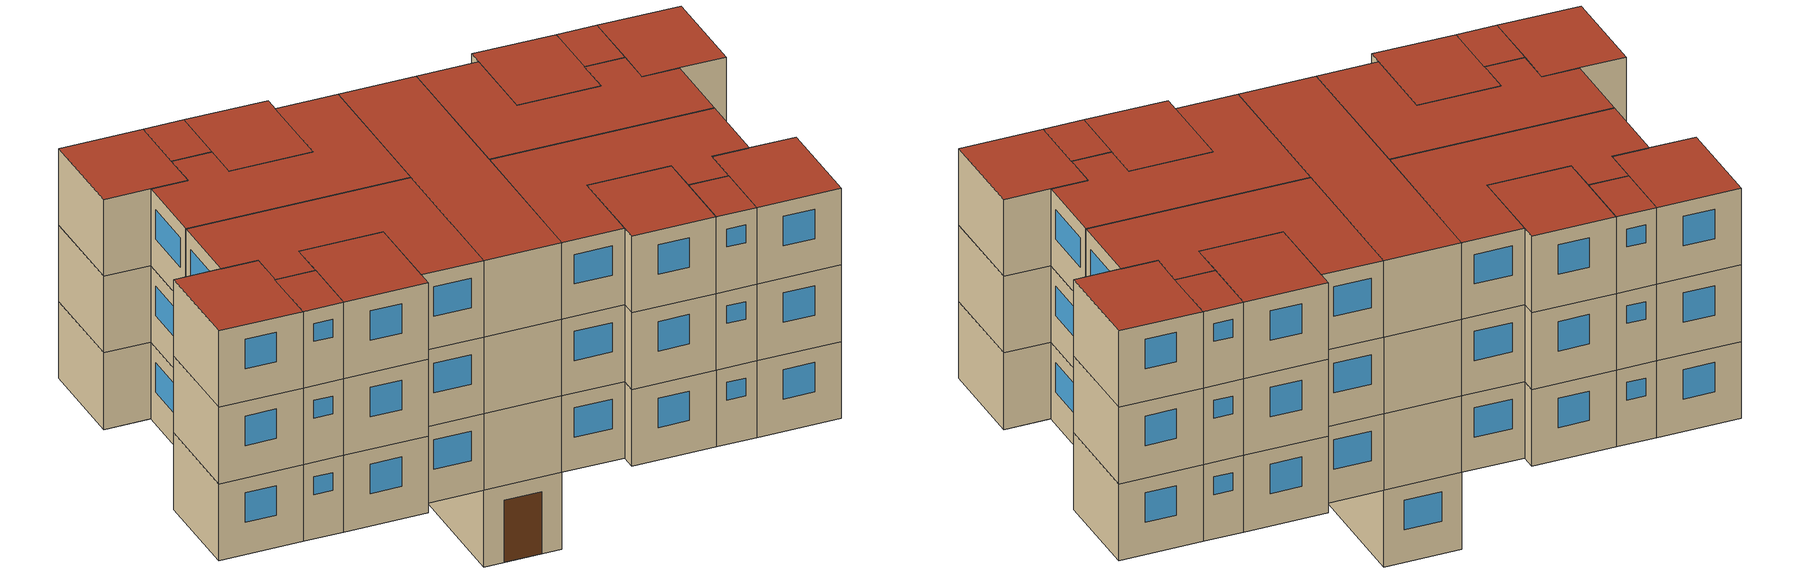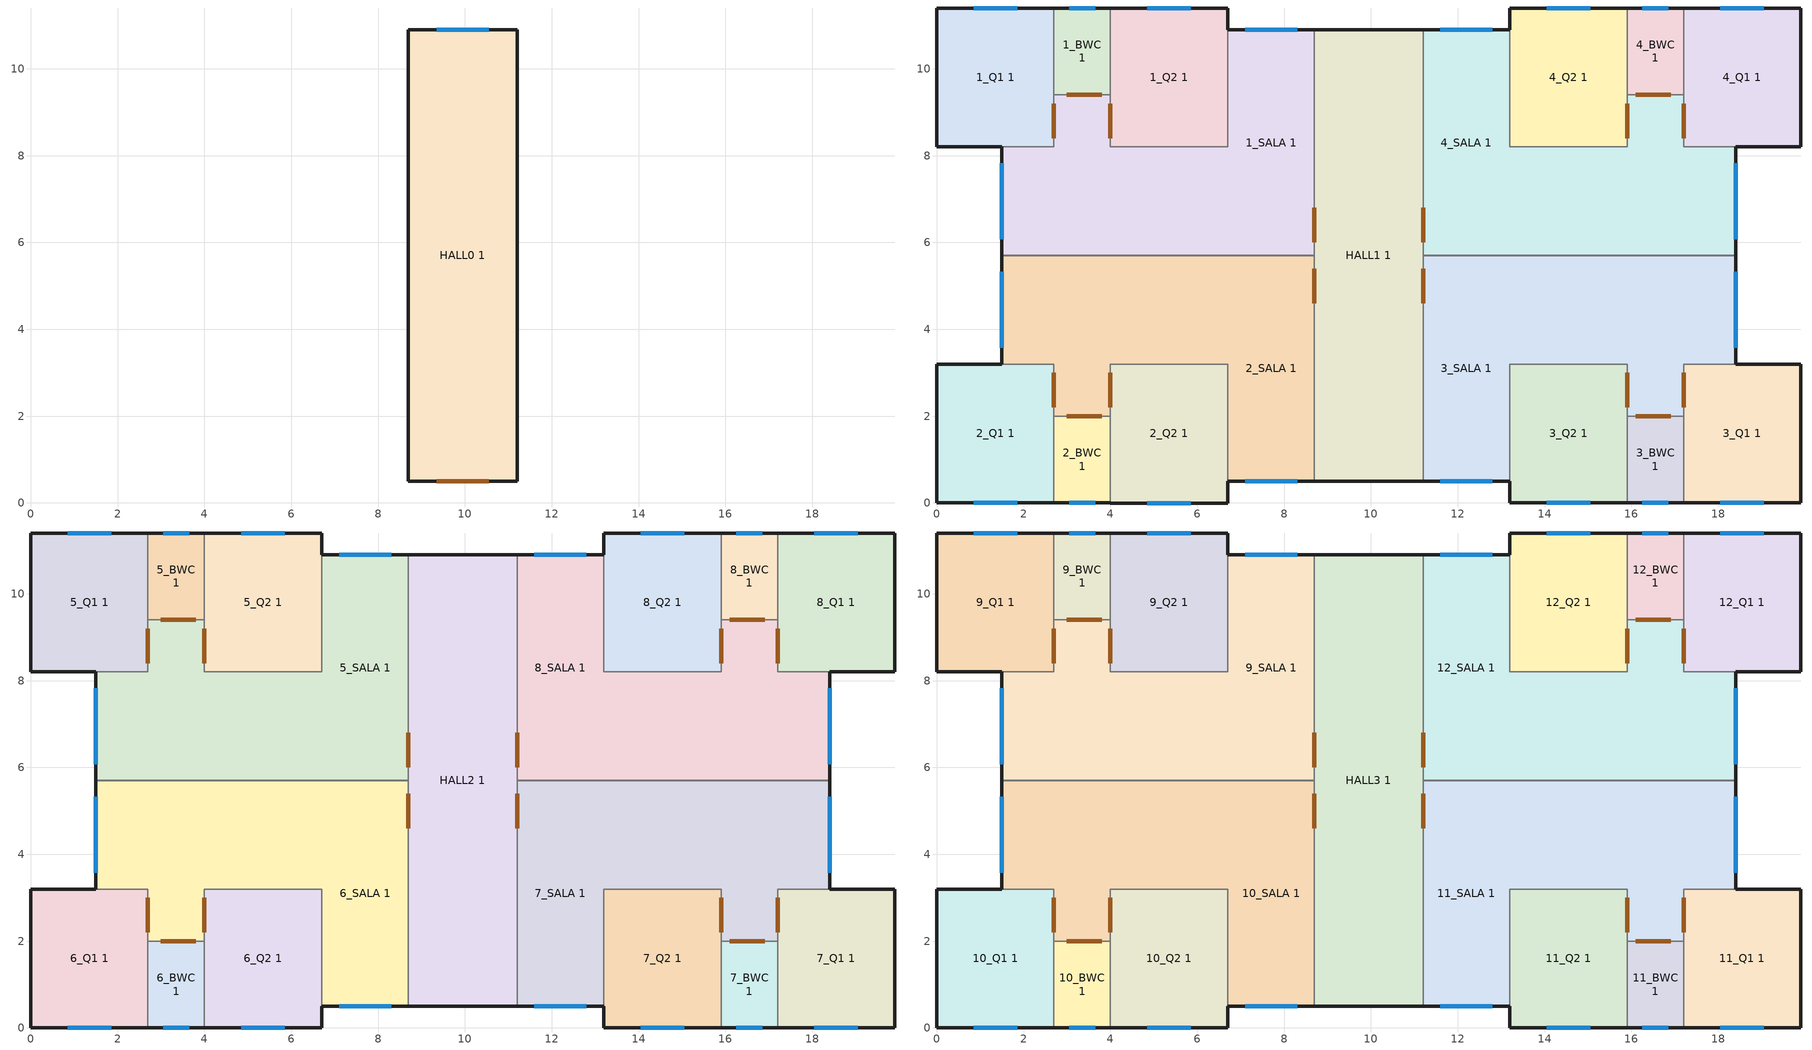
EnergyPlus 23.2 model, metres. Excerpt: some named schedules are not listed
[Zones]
HALL0 1
 floor othersideconditionsmodel (Exterior Floor): 11.2,10.9 11.2,0.5 8.7,0.5 8.7,10.9 z0
 wall outside (Exterior Wall F): 8.7,0.5 11.2,0.5 z0:2.6
 wall outside (Exterior Wall L): 11.2,0.5 11.2,10.9 / 8.7,10.9 8.7,0.5 z0:2.6
 wall outside (Exterior Wall P): 11.2,10.9 8.7,10.9 z0:2.6
 window (Exterior Window): 10.55,10.9 9.35,10.9 z1.1:2.1
 door (Exterior Door): 9.35,0.5 10.55,0.5 z0:2.1
 roof outside (Interior Ceiling): 11.2,0.5 11.2,10.9 8.7,10.9 8.7,0.5 z2.6
1_BWC 1
 floor outside (Exterior Floor): 4,11.4 4,9.4 2.7,9.4 2.7,11.4 z2.6
 wall outside (Exterior Wall P): 4,11.4 2.7,11.4 z2.6:5.2
 wall to 1_Q1 1 (Interior Wall): 2.7,11.4 2.7,9.4 z2.6:5.2
 wall to 1_SALA 1 (Interior Wall): 2.7,9.4 4,9.4 z2.6:5.2
 wall to 1_Q2 1 (Interior Wall): 4,9.4 4,11.4 z2.6:5.2
 window (Exterior Window): 3.65,11.4 3.05,11.4 z4.1:4.7
 door inside (Interior Door): 3,9.4 3.8,9.4 z2.6:4.7
1_Q1 1
 floor outside (Exterior Floor): 2.7,11.4 2.7,8.2 0,8.2 0,11.4 z2.6
 wall outside (Exterior Wall L): 0,11.4 0,8.2 1.5,8.2 z2.6:5.2
 wall outside (Exterior Wall P): 2.7,11.4 0,11.4 z2.6:5.2
 wall to 1_SALA 1 (Interior Wall): 1.5,8.2 2.7,8.2 2.7,9.4 z2.6:5.2
 window (Exterior Window): 1.85,11.4 0.85,11.4 z3.7:4.7
 door inside (Interior Door): 2.7,8.4 2.7,9.2 z2.6:4.7
1_Q2 1
 floor outside (Exterior Floor): 6.7,11.4 6.7,8.2 4,8.2 4,11.4 z2.6
 wall outside (Exterior Wall P): 6.7,11.4 4,11.4 z2.6:5.2
 wall outside (Exterior Wall L): 6.7,10.9 6.7,11.4 z2.6:5.2
 wall to 1_SALA 1 (Interior Wall): 4,9.4 4,8.2 6.7,8.2 6.7,10.9 z2.6:5.2
 window (Exterior Window): 5.85,11.4 4.85,11.4 z3.7:4.7
 door inside (Interior Door): 4,9.2 4,8.4 z2.6:4.7
1_SALA 1
 floor outside (Exterior Floor): 8.7,10.9 8.7,5.7 1.5,5.7 1.5,8.2 2.7,8.2 2.7,9.4 4,9.4 4,8.2 6.7,8.2 6.7,10.9 z2.6
 wall outside (Exterior Wall L): 1.5,8.2 1.5,5.7 z2.6:5.2
 wall outside (Exterior Wall P): 8.7,10.9 6.7,10.9 z2.6:5.2
 wall to 2_SALA 1 (Interior Wall): 1.5,5.7 8.7,5.7 z2.6:5.2
 wall to HALL1 1 (Interior Wall): 8.7,5.7 8.7,10.9 z2.6:5.2
 window (Exterior Window): 1.5,7.83 1.5,6.08 / 8.3,10.9 7.1,10.9 z3.7:4.7
 door inside (Interior Door): 8.7,6 8.7,6.8 z2.6:4.7
2_BWC 1
 floor outside (Exterior Floor): 4,2 4,0 2.7,0 2.7,2 z2.6
 wall outside (Exterior Wall F): 2.7,0 4,0 z2.6:5.2
 wall to 2_Q1 1 (Interior Wall): 2.7,2 2.7,0 z2.6:5.2
 wall to 2_Q2 1 (Interior Wall): 4,0 4,2 z2.6:5.2
 wall to 2_SALA 1 (Interior Wall): 4,2 2.7,2 z2.6:5.2
 window (Exterior Window): 3.05,0 3.65,0 z4.1:4.7
 door inside (Interior Door): 3.8,2 3,2 z2.6:4.7
2_Q1 1
 floor outside (Exterior Floor): 2.7,3.2 2.7,0 0,0 0,3.2 z2.6
 wall outside (Exterior Wall F): 0,0 2.7,0 z2.6:5.2
 wall outside (Exterior Wall L): 1.5,3.2 0,3.2 0,0 z2.6:5.2
 wall to 2_SALA 1 (Interior Wall): 2.7,2 2.7,3.2 1.5,3.2 z2.6:5.2
 window (Exterior Window): 0.85,0 1.85,0 z3.7:4.7
 door inside (Interior Door): 2.7,2.2 2.7,3 z2.6:4.7
2_Q2 1
 floor outside (Exterior Floor): 6.7,3.2 6.7,0 4,0 4,3.2 z2.6
 wall outside (Exterior Wall F): 4,0 6.7,0 z2.6:5.2
 wall outside (Exterior Wall L): 6.7,0 6.7,0.5 z2.6:5.2
 wall to 2_SALA 1 (Interior Wall): 6.7,0.5 6.7,3.2 4,3.2 4,2 z2.6:5.2
 window (Exterior Window): 4.85,0 5.85,0 z3.7:4.7
 door inside (Interior Door): 4,3 4,2.2 z2.6:4.7
2_SALA 1
 floor outside (Exterior Floor): 8.7,5.7 8.7,0.5 6.7,0.5 6.7,3.2 4,3.2 4,2 2.7,2 2.7,3.2 1.5,3.2 1.5,5.7 z2.6
 wall outside (Exterior Wall F): 6.7,0.5 8.7,0.5 z2.6:5.2
 wall outside (Exterior Wall L): 1.5,5.7 1.5,3.2 z2.6:5.2
 wall to HALL1 1 (Interior Wall): 8.7,0.5 8.7,5.7 z2.6:5.2
 window (Exterior Window): 7.1,0.5 8.3,0.5 / 1.5,5.32 1.5,3.57 z3.7:4.7
 door inside (Interior Door): 8.7,4.6 8.7,5.4 z2.6:4.7
3_BWC 1
 floor outside (Exterior Floor): 15.9,0 15.9,2 17.2,2 17.2,0 z2.6
 wall outside (Exterior Wall F): 15.9,0 17.2,0 z2.6:5.2
 wall to 3_Q2 1 (Interior Wall): 15.9,2 15.9,0 z2.6:5.2
 wall to 3_Q1 1 (Interior Wall): 17.2,0 17.2,2 z2.6:5.2
 wall to 3_SALA 1 (Interior Wall): 17.2,2 15.9,2 z2.6:5.2
 window (Exterior Window): 16.25,0 16.85,0 z4.1:4.7
 door inside (Interior Door): 16.9,2 16.1,2 z2.6:4.7
3_Q1 1
 floor outside (Exterior Floor): 17.2,0 17.2,3.2 19.9,3.2 19.9,0 z2.6
 wall outside (Exterior Wall F): 17.2,0 19.9,0 z2.6:5.2
 wall outside (Exterior Wall L): 19.9,0 19.9,3.2 18.4,3.2 z2.6:5.2
 wall to 3_SALA 1 (Interior Wall): 18.4,3.2 17.2,3.2 17.2,2 z2.6:5.2
 window (Exterior Window): 18.05,0 19.05,0 z3.7:4.7
 door inside (Interior Door): 17.2,3 17.2,2.2 z2.6:4.7
3_Q2 1
 floor outside (Exterior Floor): 13.2,0 13.2,3.2 15.9,3.2 15.9,0 z2.6
 wall outside (Exterior Wall F): 13.2,0 15.9,0 z2.6:5.2
 wall outside (Exterior Wall L): 13.2,0.5 13.2,0 z2.6:5.2
 wall to 3_SALA 1 (Interior Wall): 15.9,2 15.9,3.2 13.2,3.2 13.2,0.5 z2.6:5.2
 window (Exterior Window): 14.05,0 15.05,0 z3.7:4.7
 door inside (Interior Door): 15.9,2.2 15.9,3 z2.6:4.7
3_SALA 1
 floor outside (Exterior Floor): 11.2,0.5 11.2,5.7 18.4,5.7 18.4,3.2 17.2,3.2 17.2,2 15.9,2 15.9,3.2 13.2,3.2 13.2,0.5 z2.6
 wall outside (Exterior Wall F): 11.2,0.5 13.2,0.5 z2.6:5.2
 wall outside (Exterior Wall L): 18.4,3.2 18.4,5.7 z2.6:5.2
 wall to 4_SALA 1 (Interior Wall): 18.4,5.7 11.2,5.7 z2.6:5.2
 wall to HALL1 1 (Interior Wall): 11.2,5.7 11.2,0.5 z2.6:5.2
 window (Exterior Window): 11.6,0.5 12.8,0.5 / 18.4,3.58 18.4,5.33 z3.7:4.7
 door inside (Interior Door): 11.2,5.4 11.2,4.6 z2.6:4.7
4_BWC 1
 floor outside (Exterior Floor): 15.9,9.4 15.9,11.4 17.2,11.4 17.2,9.4 z2.6
 wall outside (Exterior Wall P): 17.2,11.4 15.9,11.4 z2.6:5.2
 wall to 4_Q1 1 (Interior Wall): 17.2,9.4 17.2,11.4 z2.6:5.2
 wall to 4_Q2 1 (Interior Wall): 15.9,11.4 15.9,9.4 z2.6:5.2
 wall to 4_SALA 1 (Interior Wall): 15.9,9.4 17.2,9.4 z2.6:5.2
 window (Exterior Window): 16.85,11.4 16.25,11.4 z4.1:4.7
 door inside (Interior Door): 16.1,9.4 16.9,9.4 z2.6:4.7
4_Q1 1
 floor outside (Exterior Floor): 17.2,8.2 17.2,11.4 19.9,11.4 19.9,8.2 z2.6
 wall outside (Exterior Wall L): 18.4,8.2 19.9,8.2 19.9,11.4 z2.6:5.2
 wall outside (Exterior Wall P): 19.9,11.4 17.2,11.4 z2.6:5.2
 wall to 4_SALA 1 (Interior Wall): 17.2,9.4 17.2,8.2 18.4,8.2 z2.6:5.2
 window (Exterior Window): 19.05,11.4 18.05,11.4 z3.7:4.7
 door inside (Interior Door): 17.2,9.2 17.2,8.4 z2.6:4.7
4_Q2 1
 floor outside (Exterior Floor): 13.2,8.2 13.2,11.4 15.9,11.4 15.9,8.2 z2.6
 wall outside (Exterior Wall P): 15.9,11.4 13.2,11.4 z2.6:5.2
 wall outside (Exterior Wall L): 13.2,11.4 13.2,10.9 z2.6:5.2
 wall to 4_SALA 1 (Interior Wall): 13.2,10.9 13.2,8.2 15.9,8.2 15.9,9.4 z2.6:5.2
 window (Exterior Window): 15.05,11.4 14.05,11.4 z3.7:4.7
 door inside (Interior Door): 15.9,8.4 15.9,9.2 z2.6:4.7
4_SALA 1
 floor outside (Exterior Floor): 11.2,5.7 11.2,10.9 13.2,10.9 13.2,8.2 15.9,8.2 15.9,9.4 17.2,9.4 17.2,8.2 18.4,8.2 18.4,5.7 z2.6
 wall outside (Exterior Wall L): 18.4,5.7 18.4,8.2 z2.6:5.2
 wall outside (Exterior Wall P): 13.2,10.9 11.2,10.9 z2.6:5.2
 wall to HALL1 1 (Interior Wall): 11.2,10.9 11.2,5.7 z2.6:5.2
 window (Exterior Window): 18.4,6.08 18.4,7.83 / 12.8,10.9 11.6,10.9 z3.7:4.7
 door inside (Interior Door): 11.2,6.8 11.2,6 z2.6:4.7
HALL1 1
 floor ground (Interior Floor): 11.2,10.9 11.2,0.5 8.7,0.5 8.7,10.9 z2.6
 wall outside (Exterior Wall F): 8.7,0.5 11.2,0.5 z2.6:5.2
 wall outside (Exterior Wall P): 11.2,10.9 8.7,10.9 z2.6:5.2
5_BWC 1
 floor to 1_BWC 1 (Interior Floor): 4,11.4 4,9.4 2.7,9.4 2.7,11.4 z5.2
 wall outside (Exterior Wall P): 4,11.4 2.7,11.4 z5.2:7.8
 wall to 5_Q1 1 (Interior Wall): 2.7,11.4 2.7,9.4 z5.2:7.8
 wall to 5_SALA 1 (Interior Wall): 2.7,9.4 4,9.4 z5.2:7.8
 wall to 5_Q2 1 (Interior Wall): 4,9.4 4,11.4 z5.2:7.8
 window (Exterior Window): 3.65,11.4 3.05,11.4 z6.7:7.3
 door inside (Interior Door): 3,9.4 3.8,9.4 z5.2:7.3
5_Q1 1
 floor to 1_Q1 1 (Interior Floor): 2.7,11.4 2.7,8.2 0,8.2 0,11.4 z5.2
 wall outside (Exterior Wall L): 0,11.4 0,8.2 1.5,8.2 z5.2:7.8
 wall outside (Exterior Wall P): 2.7,11.4 0,11.4 z5.2:7.8
 wall to 5_SALA 1 (Interior Wall): 1.5,8.2 2.7,8.2 2.7,9.4 z5.2:7.8
 window (Exterior Window): 1.85,11.4 0.85,11.4 z6.3:7.3
 door inside (Interior Door): 2.7,8.4 2.7,9.2 z5.2:7.3
5_Q2 1
 floor to 1_Q2 1 (Interior Floor): 6.7,11.4 6.7,8.2 4,8.2 4,11.4 z5.2
 wall outside (Exterior Wall P): 6.7,11.4 4,11.4 z5.2:7.8
 wall outside (Exterior Wall L): 6.7,10.9 6.7,11.4 z5.2:7.8
 wall to 5_SALA 1 (Interior Wall): 4,9.4 4,8.2 6.7,8.2 6.7,10.9 z5.2:7.8
 window (Exterior Window): 5.85,11.4 4.85,11.4 z6.3:7.3
 door inside (Interior Door): 4,9.2 4,8.4 z5.2:7.3
5_SALA 1
 floor to 1_SALA 1 (Interior Floor): 8.7,10.9 8.7,5.7 1.5,5.7 1.5,8.2 2.7,8.2 2.7,9.4 4,9.4 4,8.2 6.7,8.2 6.7,10.9 z5.2
 wall outside (Exterior Wall L): 1.5,8.2 1.5,5.7 z5.2:7.8
 wall outside (Exterior Wall P): 8.7,10.9 6.7,10.9 z5.2:7.8
 wall to 6_SALA 1 (Interior Wall): 1.5,5.7 8.7,5.7 z5.2:7.8
 wall to HALL2 1 (Interior Wall): 8.7,5.7 8.7,10.9 z5.2:7.8
 window (Exterior Window): 1.5,7.83 1.5,6.08 / 8.3,10.9 7.1,10.9 z6.3:7.3
 door inside (Interior Door): 8.7,6 8.7,6.8 z5.2:7.3
6_BWC 1
 floor to 2_BWC 1 (Interior Floor): 4,2 4,0 2.7,0 2.7,2 z5.2
 wall outside (Exterior Wall F): 2.7,0 4,0 z5.2:7.8
 wall to 6_Q1 1 (Interior Wall): 2.7,2 2.7,0 z5.2:7.8
 wall to 6_Q2 1 (Interior Wall): 4,0 4,2 z5.2:7.8
 wall to 6_SALA 1 (Interior Wall): 4,2 2.7,2 z5.2:7.8
 window (Exterior Window): 3.05,0 3.65,0 z6.7:7.3
 door inside (Interior Door): 3.8,2 3,2 z5.2:7.3
6_Q1 1
 floor to 2_Q1 1 (Interior Floor): 2.7,3.2 2.7,0 0,0 0,3.2 z5.2
 wall outside (Exterior Wall F): 0,0 2.7,0 z5.2:7.8
 wall outside (Exterior Wall L): 1.5,3.2 0,3.2 0,0 z5.2:7.8
 wall to 6_SALA 1 (Interior Wall): 2.7,2 2.7,3.2 1.5,3.2 z5.2:7.8
 window (Exterior Window): 0.85,0 1.85,0 z6.3:7.3
 door inside (Interior Door): 2.7,2.2 2.7,3 z5.2:7.3
6_Q2 1
 floor to 2_Q2 1 (Interior Floor): 6.7,3.2 6.7,0 4,0 4,3.2 z5.2
 wall outside (Exterior Wall F): 4,0 6.7,0 z5.2:7.8
 wall outside (Exterior Wall L): 6.7,0 6.7,0.5 z5.2:7.8
 wall to 6_SALA 1 (Interior Wall): 6.7,0.5 6.7,3.2 4,3.2 4,2 z5.2:7.8
 window (Exterior Window): 4.85,0 5.85,0 z6.3:7.3
 door inside (Interior Door): 4,3 4,2.2 z5.2:7.3
6_SALA 1
 floor to 2_SALA 1 (Interior Floor): 8.7,5.7 8.7,0.5 6.7,0.5 6.7,3.2 4,3.2 4,2 2.7,2 2.7,3.2 1.5,3.2 1.5,5.7 z5.2
 wall outside (Exterior Wall F): 6.7,0.5 8.7,0.5 z5.2:7.8
 wall outside (Exterior Wall L): 1.5,5.7 1.5,3.2 z5.2:7.8
 wall to HALL2 1 (Interior Wall): 8.7,0.5 8.7,5.7 z5.2:7.8
 window (Exterior Window): 7.1,0.5 8.3,0.5 / 1.5,5.32 1.5,3.57 z6.3:7.3
 door inside (Interior Door): 8.7,4.6 8.7,5.4 z5.2:7.3
7_BWC 1
 floor to 3_BWC 1 (Interior Floor): 15.9,0 15.9,2 17.2,2 17.2,0 z5.2
 wall outside (Exterior Wall F): 15.9,0 17.2,0 z5.2:7.8
 wall to 7_Q2 1 (Interior Wall): 15.9,2 15.9,0 z5.2:7.8
 wall to 7_Q1 1 (Interior Wall): 17.2,0 17.2,2 z5.2:7.8
 wall to 7_SALA 1 (Interior Wall): 17.2,2 15.9,2 z5.2:7.8
 window (Exterior Window): 16.25,0 16.85,0 z6.7:7.3
 door inside (Interior Door): 16.9,2 16.1,2 z5.2:7.3
7_Q1 1
 floor to 3_Q1 1 (Interior Floor): 17.2,0 17.2,3.2 19.9,3.2 19.9,0 z5.2
 wall outside (Exterior Wall F): 17.2,0 19.9,0 z5.2:7.8
 wall outside (Exterior Wall L): 19.9,0 19.9,3.2 18.4,3.2 z5.2:7.8
 wall to 7_SALA 1 (Interior Wall): 18.4,3.2 17.2,3.2 17.2,2 z5.2:7.8
 window (Exterior Window): 18.05,0 19.05,0 z6.3:7.3
 door inside (Interior Door): 17.2,3 17.2,2.2 z5.2:7.3
7_Q2 1
 floor to 3_Q2 1 (Interior Floor): 13.2,0 13.2,3.2 15.9,3.2 15.9,0 z5.2
 wall outside (Exterior Wall F): 13.2,0 15.9,0 z5.2:7.8
 wall outside (Exterior Wall L): 13.2,0.5 13.2,0 z5.2:7.8
 wall to 7_SALA 1 (Interior Wall): 15.9,2 15.9,3.2 13.2,3.2 13.2,0.5 z5.2:7.8
 window (Exterior Window): 14.05,0 15.05,0 z6.3:7.3
 door inside (Interior Door): 15.9,2.2 15.9,3 z5.2:7.3
7_SALA 1
 floor to 3_SALA 1 (Interior Floor): 11.2,0.5 11.2,5.7 18.4,5.7 18.4,3.2 17.2,3.2 17.2,2 15.9,2 15.9,3.2 13.2,3.2 13.2,0.5 z5.2
 wall outside (Exterior Wall F): 11.2,0.5 13.2,0.5 z5.2:7.8
 wall outside (Exterior Wall L): 18.4,3.2 18.4,5.7 z5.2:7.8
 wall to 8_SALA 1 (Interior Wall): 18.4,5.7 11.2,5.7 z5.2:7.8
 wall to HALL2 1 (Interior Wall): 11.2,5.7 11.2,0.5 z5.2:7.8
 window (Exterior Window): 11.6,0.5 12.8,0.5 / 18.4,3.58 18.4,5.33 z6.3:7.3
 door inside (Interior Door): 11.2,5.4 11.2,4.6 z5.2:7.3
8_BWC 1
 floor to 4_BWC 1 (Interior Floor): 15.9,9.4 15.9,11.4 17.2,11.4 17.2,9.4 z5.2
 wall outside (Exterior Wall P): 17.2,11.4 15.9,11.4 z5.2:7.8
 wall to 8_Q1 1 (Interior Wall): 17.2,9.4 17.2,11.4 z5.2:7.8
 wall to 8_Q2 1 (Interior Wall): 15.9,11.4 15.9,9.4 z5.2:7.8
 wall to 8_SALA 1 (Interior Wall): 15.9,9.4 17.2,9.4 z5.2:7.8
 window (Exterior Window): 16.85,11.4 16.25,11.4 z6.7:7.3
 door inside (Interior Door): 16.1,9.4 16.9,9.4 z5.2:7.3
8_Q1 1
 floor to 4_Q1 1 (Interior Floor): 17.2,8.2 17.2,11.4 19.9,11.4 19.9,8.2 z5.2
 wall outside (Exterior Wall L): 18.4,8.2 19.9,8.2 19.9,11.4 z5.2:7.8
 wall outside (Exterior Wall P): 19.9,11.4 17.2,11.4 z5.2:7.8
 wall to 8_SALA 1 (Interior Wall): 17.2,9.4 17.2,8.2 18.4,8.2 z5.2:7.8
 window (Exterior Window): 19.05,11.4 18.05,11.4 z6.3:7.3
 door inside (Interior Door): 17.2,9.2 17.2,8.4 z5.2:7.3
8_Q2 1
 floor to 4_Q2 1 (Interior Floor): 13.2,8.2 13.2,11.4 15.9,11.4 15.9,8.2 z5.2
 wall outside (Exterior Wall P): 15.9,11.4 13.2,11.4 z5.2:7.8
 wall outside (Exterior Wall L): 13.2,11.4 13.2,10.9 z5.2:7.8
 wall to 8_SALA 1 (Interior Wall): 13.2,10.9 13.2,8.2 15.9,8.2 15.9,9.4 z5.2:7.8
 window (Exterior Window): 15.05,11.4 14.05,11.4 z6.3:7.3
 door inside (Interior Door): 15.9,8.4 15.9,9.2 z5.2:7.3
8_SALA 1
 floor to 4_SALA 1 (Interior Floor): 11.2,5.7 11.2,10.9 13.2,10.9 13.2,8.2 15.9,8.2 15.9,9.4 17.2,9.4 17.2,8.2 18.4,8.2 18.4,5.7 z5.2
 wall outside (Exterior Wall L): 18.4,5.7 18.4,8.2 z5.2:7.8
 wall outside (Exterior Wall P): 13.2,10.9 11.2,10.9 z5.2:7.8
 wall to HALL2 1 (Interior Wall): 11.2,10.9 11.2,5.7 z5.2:7.8
 window (Exterior Window): 18.4,6.08 18.4,7.83 / 12.8,10.9 11.6,10.9 z6.3:7.3
 door inside (Interior Door): 11.2,6.8 11.2,6 z5.2:7.3
HALL2 1
 floor to HALL1 1 (Interior Floor): 11.2,10.9 11.2,0.5 8.7,0.5 8.7,10.9 z5.2
 wall outside (Exterior Wall F): 8.7,0.5 11.2,0.5 z5.2:7.8
 wall outside (Exterior Wall P): 11.2,10.9 8.7,10.9 z5.2:7.8
10_BWC 1
 floor to 6_BWC 1 (Interior Floor): 4,2 4,0 2.7,0 2.7,2 z7.8
 wall outside (Exterior Wall F): 2.7,0 4,0 z7.8:10.4
 wall to 10_Q1 1 (Interior Wall): 2.7,2 2.7,0 z7.8:10.4
 wall to 10_Q2 1 (Interior Wall): 4,0 4,2 z7.8:10.4
 wall to 10_SALA 1 (Interior Wall): 4,2 2.7,2 z7.8:10.4
 window (Exterior Window): 3.05,0 3.65,0 z9.3:9.9
 door inside (Interior Door): 3.8,2 3,2 z7.8:9.9
 roof outside (Exterior Roof): 4,0 4,2 2.7,2 2.7,0 z10.4
10_Q1 1
 floor to 6_Q1 1 (Interior Floor): 2.7,3.2 2.7,0 0,0 0,3.2 z7.8
 wall outside (Exterior Wall F): 0,0 2.7,0 z7.8:10.4
 wall outside (Exterior Wall L): 1.5,3.2 0,3.2 0,0 z7.8:10.4
 wall to 10_SALA 1 (Interior Wall): 2.7,2 2.7,3.2 1.5,3.2 z7.8:10.4
 window (Exterior Window): 0.85,0 1.85,0 z8.9:9.9
 door inside (Interior Door): 2.7,2.2 2.7,3 z7.8:9.9
 roof outside (Exterior Roof): 2.7,0 2.7,3.2 0,3.2 0,0 z10.4
10_Q2 1
 floor to 6_Q2 1 (Interior Floor): 6.7,3.2 6.7,0 4,0 4,3.2 z7.8
 wall outside (Exterior Wall F): 4,0 6.7,0 z7.8:10.4
 wall outside (Exterior Wall L): 6.7,0 6.7,0.5 z7.8:10.4
 wall to 10_SALA 1 (Interior Wall): 6.7,0.5 6.7,3.2 4,3.2 4,2 z7.8:10.4
 window (Exterior Window): 4.85,0 5.85,0 z8.9:9.9
 door inside (Interior Door): 4,3 4,2.2 z7.8:9.9
 roof outside (Exterior Roof): 6.7,0 6.7,3.2 4,3.2 4,0 z10.4
10_SALA 1
 floor to 6_SALA 1 (Interior Floor): 8.7,5.7 8.7,0.5 6.7,0.5 6.7,3.2 4,3.2 4,2 2.7,2 2.7,3.2 1.5,3.2 1.5,5.7 z7.8
 wall outside (Exterior Wall F): 6.7,0.5 8.7,0.5 z7.8:10.4
 wall outside (Exterior Wall L): 1.5,5.7 1.5,3.2 z7.8:10.4
 wall to 9_SALA 1 (Interior Wall): 8.7,5.7 1.5,5.7 z7.8:10.4
 wall to HALL3 1 (Interior Wall): 8.7,0.5 8.7,5.7 z7.8:10.4
 window (Exterior Window): 7.1,0.5 8.3,0.5 / 1.5,5.33 1.5,3.58 z8.9:9.9
 door inside (Interior Door): 8.7,4.6 8.7,5.4 z7.8:9.9
 roof outside (Exterior Roof): 8.7,0.5 8.7,5.7 1.5,5.7 1.5,3.2 2.7,3.2 2.7,2 4,2 4,3.2 6.7,3.2 6.7,0.5 z10.4
11_BWC 1
 floor to 7_BWC 1 (Interior Floor): 15.9,0 15.9,2 17.2,2 17.2,0 z7.8
 wall outside (Exterior Wall F): 15.9,0 17.2,0 z7.8:10.4
 wall to 11_Q2 1 (Interior Wall): 15.9,2 15.9,0 z7.8:10.4
 wall to 11_Q1 1 (Interior Wall): 17.2,0 17.2,2 z7.8:10.4
 wall to 11_SALA 1 (Interior Wall): 17.2,2 15.9,2 z7.8:10.4
 window (Exterior Window): 16.25,0 16.85,0 z9.3:9.9
 door inside (Interior Door): 16.9,2 16.1,2 z7.8:9.9
 roof outside (Exterior Roof): 15.9,2 15.9,0 17.2,0 17.2,2 z10.4
11_Q1 1
 floor to 7_Q1 1 (Interior Floor): 17.2,0 17.2,3.2 19.9,3.2 19.9,0 z7.8
 wall outside (Exterior Wall F): 17.2,0 19.9,0 z7.8:10.4
 wall outside (Exterior Wall L): 19.9,0 19.9,3.2 18.4,3.2 z7.8:10.4
 wall to 11_SALA 1 (Interior Wall): 18.4,3.2 17.2,3.2 17.2,2 z7.8:10.4
 window (Exterior Window): 18.05,0 19.05,0 z8.9:9.9
 door inside (Interior Door): 17.2,3 17.2,2.2 z7.8:9.9
 roof outside (Exterior Roof): 17.2,3.2 17.2,0 19.9,0 19.9,3.2 z10.4
11_Q2 1
 floor to 7_Q2 1 (Interior Floor): 13.2,0 13.2,3.2 15.9,3.2 15.9,0 z7.8
 wall outside (Exterior Wall F): 13.2,0 15.9,0 z7.8:10.4
 wall outside (Exterior Wall L): 13.2,0.5 13.2,0 z7.8:10.4
 wall to 11_SALA 1 (Interior Wall): 15.9,2 15.9,3.2 13.2,3.2 13.2,0.5 z7.8:10.4
 window (Exterior Window): 14.05,0 15.05,0 z8.9:9.9
 door inside (Interior Door): 15.9,2.2 15.9,3 z7.8:9.9
 roof outside (Exterior Roof): 13.2,3.2 13.2,0 15.9,0 15.9,3.2 z10.4
11_SALA 1
 floor to 7_SALA 1 (Interior Floor): 11.2,0.5 11.2,5.7 18.4,5.7 18.4,3.2 17.2,3.2 17.2,2 15.9,2 15.9,3.2 13.2,3.2 13.2,0.5 z7.8
 wall outside (Exterior Wall F): 11.2,0.5 13.2,0.5 z7.8:10.4
 wall outside (Exterior Wall L): 18.4,3.2 18.4,5.7 z7.8:10.4
 wall to 12_SALA 1 (Interior Wall): 18.4,5.7 11.2,5.7 z7.8:10.4
 wall to HALL3 1 (Interior Wall): 11.2,5.7 11.2,0.5 z7.8:10.4
 window (Exterior Window): 11.6,0.5 12.8,0.5 / 18.4,3.58 18.4,5.33 z8.9:9.9
 door inside (Interior Door): 11.2,5.4 11.2,4.6 z7.8:9.9
 roof outside (Exterior Roof): 11.2,5.7 11.2,0.5 13.2,0.5 13.2,3.2 15.9,3.2 15.9,2 17.2,2 17.2,3.2 18.4,3.2 18.4,5.7 z10.4
12_BWC 1
 floor to 8_BWC 1 (Interior Floor): 15.9,9.4 15.9,11.4 17.2,11.4 17.2,9.4 z7.8
 wall outside (Exterior Wall P): 17.2,11.4 15.9,11.4 z7.8:10.4
 wall to 12_Q1 1 (Interior Wall): 17.2,9.4 17.2,11.4 z7.8:10.4
 wall to 12_Q2 1 (Interior Wall): 15.9,11.4 15.9,9.4 z7.8:10.4
 wall to 12_SALA 1 (Interior Wall): 15.9,9.4 17.2,9.4 z7.8:10.4
 window (Exterior Window): 16.85,11.4 16.25,11.4 z9.3:9.9
 door inside (Interior Door): 16.1,9.4 16.9,9.4 z7.8:9.9
 roof outside (Exterior Roof): 15.9,11.4 15.9,9.4 17.2,9.4 17.2,11.4 z10.4
12_Q1 1
 floor to 8_Q1 1 (Interior Floor): 17.2,8.2 17.2,11.4 19.9,11.4 19.9,8.2 z7.8
 wall outside (Exterior Wall L): 18.4,8.2 19.9,8.2 19.9,11.4 z7.8:10.4
 wall outside (Exterior Wall P): 19.9,11.4 17.2,11.4 z7.8:10.4
 wall to 12_SALA 1 (Interior Wall): 17.2,9.4 17.2,8.2 18.4,8.2 z7.8:10.4
 window (Exterior Window): 19.05,11.4 18.05,11.4 z8.9:9.9
 door inside (Interior Door): 17.2,9.2 17.2,8.4 z7.8:9.9
 roof outside (Exterior Roof): 17.2,11.4 17.2,8.2 19.9,8.2 19.9,11.4 z10.4
12_Q2 1
 floor to 8_Q2 1 (Interior Floor): 13.2,8.2 13.2,11.4 15.9,11.4 15.9,8.2 z7.8
 wall outside (Exterior Wall P): 15.9,11.4 13.2,11.4 z7.8:10.4
 wall outside (Exterior Wall L): 13.2,11.4 13.2,10.9 z7.8:10.4
 wall to 12_SALA 1 (Interior Wall): 13.2,10.9 13.2,8.2 15.9,8.2 15.9,9.4 z7.8:10.4
 window (Exterior Window): 15.05,11.4 14.05,11.4 z8.9:9.9
 door inside (Interior Door): 15.9,8.4 15.9,9.2 z7.8:9.9
 roof outside (Exterior Roof): 13.2,11.4 13.2,8.2 15.9,8.2 15.9,11.4 z10.4
12_SALA 1
 floor to 8_SALA 1 (Interior Floor): 11.2,5.7 11.2,10.9 13.2,10.9 13.2,8.2 15.9,8.2 15.9,9.4 17.2,9.4 17.2,8.2 18.4,8.2 18.4,5.7 z7.8
 wall outside (Exterior Wall L): 18.4,5.7 18.4,8.2 z7.8:10.4
 wall outside (Exterior Wall P): 13.2,10.9 11.2,10.9 z7.8:10.4
 wall to HALL3 1 (Interior Wall): 11.2,10.9 11.2,5.7 z7.8:10.4
 window (Exterior Window): 18.4,6.08 18.4,7.83 / 12.8,10.9 11.6,10.9 z8.9:9.9
 door inside (Interior Door): 11.2,6.8 11.2,6 z7.8:9.9
 roof outside (Exterior Roof): 13.2,10.9 11.2,10.9 11.2,5.7 18.4,5.7 18.4,8.2 17.2,8.2 17.2,9.4 15.9,9.4 15.9,8.2 13.2,8.2 z10.4
9_BWC 1
 floor to 5_BWC 1 (Interior Floor): 4,11.4 4,9.4 2.7,9.4 2.7,11.4 z7.8
 wall outside (Exterior Wall P): 4,11.4 2.7,11.4 z7.8:10.4
 wall to 9_Q1 1 (Interior Wall): 2.7,11.4 2.7,9.4 z7.8:10.4
 wall to 9_SALA 1 (Interior Wall): 2.7,9.4 4,9.4 z7.8:10.4
 wall to 9_Q2 1 (Interior Wall): 4,9.4 4,11.4 z7.8:10.4
 window (Exterior Window): 3.65,11.4 3.05,11.4 z9.3:9.9
 door inside (Interior Door): 3,9.4 3.8,9.4 z7.8:9.9
 roof outside (Exterior Roof): 4,9.4 4,11.4 2.7,11.4 2.7,9.4 z10.4
9_Q1 1
 floor to 5_Q1 1 (Interior Floor): 2.7,11.4 2.7,8.2 0,8.2 0,11.4 z7.8
 wall outside (Exterior Wall L): 0,11.4 0,8.2 1.5,8.2 z7.8:10.4
 wall outside (Exterior Wall P): 2.7,11.4 0,11.4 z7.8:10.4
 wall to 9_SALA 1 (Interior Wall): 1.5,8.2 2.7,8.2 2.7,9.4 z7.8:10.4
 window (Exterior Window): 1.85,11.4 0.85,11.4 z8.9:9.9
 door inside (Interior Door): 2.7,8.4 2.7,9.2 z7.8:9.9
 roof outside (Exterior Roof): 2.7,8.2 2.7,11.4 0,11.4 0,8.2 z10.4
9_Q2 1
 floor to 5_Q2 1 (Interior Floor): 6.7,11.4 6.7,8.2 4,8.2 4,11.4 z7.8
 wall outside (Exterior Wall P): 6.7,11.4 4,11.4 z7.8:10.4
 wall outside (Exterior Wall L): 6.7,10.9 6.7,11.4 z7.8:10.4
 wall to 9_SALA 1 (Interior Wall): 4,9.4 4,8.2 6.7,8.2 6.7,10.9 z7.8:10.4
 window (Exterior Window): 5.85,11.4 4.85,11.4 z8.9:9.9
 door inside (Interior Door): 4,9.2 4,8.4 z7.8:9.9
 roof outside (Exterior Roof): 6.7,8.2 6.7,11.4 4,11.4 4,8.2 z10.4
9_SALA 1
 floor to 5_SALA 1 (Interior Floor): 8.7,10.9 8.7,5.7 1.5,5.7 1.5,8.2 2.7,8.2 2.7,9.4 4,9.4 4,8.2 6.7,8.2 6.7,10.9 z7.8
 wall outside (Exterior Wall L): 1.5,8.2 1.5,5.7 z7.8:10.4
 wall outside (Exterior Wall P): 8.7,10.9 6.7,10.9 z7.8:10.4
 wall to HALL3 1 (Interior Wall): 8.7,5.7 8.7,10.9 z7.8:10.4
 window (Exterior Window): 1.5,7.83 1.5,6.08 / 8.3,10.9 7.1,10.9 z8.9:9.9
 door inside (Interior Door): 8.7,6 8.7,6.8 z7.8:9.9
 roof outside (Exterior Roof): 8.7,5.7 8.7,10.9 6.7,10.9 6.7,8.2 4,8.2 4,9.4 2.7,9.4 2.7,8.2 1.5,8.2 1.5,5.7 z10.4
HALL3 1
 floor to HALL2 1 (Interior Floor): 11.2,10.9 11.2,0.5 8.7,0.5 8.7,10.9 z7.8
 wall outside (Exterior Wall F): 8.7,0.5 11.2,0.5 z7.8:10.4
 wall outside (Exterior Wall P): 11.2,10.9 8.7,10.9 z7.8:10.4
 roof outside (Exterior Roof): 11.2,0.5 11.2,10.9 8.7,10.9 8.7,0.5 z10.4
[Building]
MModa: North Axis {deg}=0; Terrain=City; Loads Convergence Tolerance Value {W}=0.04; Temperature Convergence Tolerance Value {deltaC}=0.4; Solar Distribution=FullExteriorWithReflections; Maximum Number of Warmup Days=25; Minimum Number of Warmup Days=6
[Site:Location]
Vitoria_ES_BRA Design_Conditions: Latitude {deg}=-20.32; Longitude {deg}=-40.34; Time Zone {hr}=-3; Elevation {m}=9
[SizingPeriod:DesignDay] Day of Month=21; Dry-Bulb Temperature Range Modifier Type=DefaultMultipliers; Barometric Pressure {Pa}=101217; Rain Indicator=No; Snow Indicator=No; Daylight Saving Time Indicator=No
Name | Month | Day Type | Maximum Dry-Bulb Temperature {C} | Daily Dry-Bulb Temperature Range {deltaC} | Humidity Condition Type | Wetbulb or DewPoint at Maximum Dry-Bulb {C} | Wind Speed {m/s} | Wind Direction {deg} | Solar Model Indicator | Sky Clearness | ASHRAE Clear Sky Optical Depth for Beam Irradiance (taub) | ASHRAE Clear Sky Optical Depth for Diffuse Irradiance (taud) | Enthalpy at Maximum Dry-Bulb {J/kg} | Daily Wet-Bulb Temperature Range {deltaC}
Vitoria Ann Htg 99.6% Condns DB | 7 | WinterDesignDay | 16.6 | 0 | Wetbulb | 16.6 | 1.4 | 300 | ASHRAEClearSky | 0
Vitoria Ann Htg 99% Condns DB | 7 | WinterDesignDay | 17.5 | 0 | Wetbulb | 17.5 | 1.4 | 300 | ASHRAEClearSky | 0
Vitoria Ann Hum_n 99.6% Condns DP=>MCDB | 7 | WinterDesignDay | 21.3 | 0 | Dewpoint | 12.8 | 1.4 | 300 | ASHRAEClearSky | 0
Vitoria Ann Hum_n 99% Condns DP=>MCDB | 7 | WinterDesignDay | 21.3 | 0 | Dewpoint | 13.9 | 1.4 | 300 | ASHRAEClearSky | 0
Vitoria Ann Htg Wind 99.6% Condns WS=>MCDB | 7 | WinterDesignDay | 24.7 | 0 | Wetbulb | 24.7 | 9.6 | 300 | ASHRAEClearSky | 0
Vitoria Ann Htg Wind 99% Condns WS=>MCDB | 7 | WinterDesignDay | 25.4 | 0 | Wetbulb | 25.4 | 8.9 | 300 | ASHRAEClearSky | 0
Vitoria Ann Clg .4% Condns DB=>MWB | 2 | SummerDesignDay | 34.1 | 7.8 | Wetbulb | 25.5 | 6.5 | 30 | ASHRAETau |  | 0.396 | 2.513
Vitoria Ann Clg 1% Condns DB=>MWB | 2 | SummerDesignDay | 33.2 | 7.8 | Wetbulb | 25.2 | 6.5 | 30 | ASHRAETau |  | 0.396 | 2.513
Vitoria Ann Clg 2% Condns DB=>MWB | 2 | SummerDesignDay | 32.5 | 7.8 | Wetbulb | 25 | 6.5 | 30 | ASHRAETau |  | 0.396 | 2.513
Vitoria Ann Clg .4% Condns WB=>MDB | 2 | SummerDesignDay | 30.7 | 7.8 | Wetbulb | 27.2 | 6.5 | 30 | ASHRAETau |  | 0.396 | 2.513
Vitoria Ann Clg 1% Condns WB=>MDB | 2 | SummerDesignDay | 30.1 | 7.8 | Wetbulb | 26.7 | 6.5 | 30 | ASHRAETau |  | 0.396 | 2.513
Vitoria Ann Clg 2% Condns WB=>MDB | 2 | SummerDesignDay | 29.7 | 7.8 | Wetbulb | 26.2 | 6.5 | 30 | ASHRAETau |  | 0.396 | 2.513
Vitoria Ann Clg .4% Condns DP=>MDB | 2 | SummerDesignDay | 28.6 | 7.8 | Dewpoint | 26.2 | 6.5 | 30 | ASHRAETau |  | 0.396 | 2.513
Vitoria Ann Clg 1% Condns DP=>MDB | 2 | SummerDesignDay | 28.4 | 7.8 | Dewpoint | 25.9 | 6.5 | 30 | ASHRAETau |  | 0.396 | 2.513
Vitoria Ann Clg 2% Condns DP=>MDB | 2 | SummerDesignDay | 27.8 | 7.8 | Dewpoint | 25.2 | 6.5 | 30 | ASHRAETau |  | 0.396 | 2.513
Vitoria Ann Clg .4% Condns Enth=>MDB | 2 | SummerDesignDay | 30.8 | 7.8 | Enthalpy |  | 6.5 | 30 | ASHRAETau |  | 0.396 | 2.513 | 85900
Vitoria Ann Clg 1% Condns Enth=>MDB | 2 | SummerDesignDay | 30.4 | 7.8 | Enthalpy |  | 6.5 | 30 | ASHRAETau |  | 0.396 | 2.513 | 83500
Vitoria Ann Clg 2% Condns Enth=>MDB | 2 | SummerDesignDay | 29.8 | 7.8 | Enthalpy |  | 6.5 | 30 | ASHRAETau |  | 0.396 | 2.513 | 81800
Vitoria January .4% Condns DB=>MCWB | 1 | SummerDesignDay | 34.8 | 7.3 | Wetbulb | 26.1 | 4.5 | 30 | ASHRAETau |  | 0.4 | 2.509
Vitoria February .4% Condns DB=>MCWB | 2 | SummerDesignDay | 35.2 | 7.8 | Wetbulb | 26 | 3.9 | 30 | ASHRAETau |  | 0.396 | 2.513
Vitoria March .4% Condns DB=>MCWB | 3 | SummerDesignDay | 34.9 | 7.5 | Wetbulb | 25.8 | 3.4 | 30 | ASHRAETau |  | 0.394 | 2.537
Vitoria April .4% Condns DB=>MCWB | 4 | SummerDesignDay | 34 | 7.3 | Wetbulb | 25.3 | 3 | 30 | ASHRAETau |  | 0.383 | 2.551
Vitoria May .4% Condns DB=>MCWB | 5 | SummerDesignDay | 32.8 | 7.6 | Wetbulb | 24 | 2.9 | 30 | ASHRAETau |  | 0.374 | 2.546
Vitoria June .4% Condns DB=>MCWB | 6 | SummerDesignDay | 31.8 | 8.2 | Wetbulb | 23.3 | 2.8 | 30 | ASHRAETau |  | 0.361 | 2.58
Vitoria July .4% Condns DB=>MCWB | 7 | SummerDesignDay | 31.1 | 8.3 | Wetbulb | 22.2 | 3 | 30 | ASHRAETau |  | 0.371 | 2.534
Vitoria August .4% Condns DB=>MCWB | 8 | SummerDesignDay | 31.1 | 8 | Wetbulb | 22.5 | 3.5 | 30 | ASHRAETau |  | 0.391 | 2.459
Vitoria September .4% Condns DB=>MCWB | 9 | SummerDesignDay | 32.2 | 7.3 | Wetbulb | 22.9 | 4.3 | 30 | ASHRAETau |  | 0.456 | 2.253
Vitoria October .4% Condns DB=>MCWB | 10 | SummerDesignDay | 33.2 | 7 | Wetbulb | 24 | 4.5 | 30 | ASHRAETau |  | 0.441 | 2.343
Vitoria November .4% Condns DB=>MCWB | 11 | SummerDesignDay | 34 | 6.3 | Wetbulb | 24.6 | 4.3 | 30 | ASHRAETau |  | 0.424 | 2.428
Vitoria December .4% Condns DB=>MCWB | 12 | SummerDesignDay | 34.3 | 6.8 | Wetbulb | 25.6 | 4.4 | 30 | ASHRAETau |  | 0.421 | 2.447
Vitoria January 2% Condns DB=>MCWB | 1 | SummerDesignDay | 33.3 | 7.3 | Wetbulb | 25.4 | 4.5 | 30 | ASHRAETau |  | 0.4 | 2.509
Vitoria February 2% Condns DB=>MCWB | 2 | SummerDesignDay | 33.9 | 7.8 | Wetbulb | 25.6 | 3.9 | 30 | ASHRAETau |  | 0.396 | 2.513
Vitoria March 2% Condns DB=>MCWB | 3 | SummerDesignDay | 33.2 | 7.5 | Wetbulb | 25.4 | 3.4 | 30 | ASHRAETau |  | 0.394 | 2.537
Vitoria April 2% Condns DB=>MCWB | 4 | SummerDesignDay | 32.3 | 7.3 | Wetbulb | 25.1 | 3 | 30 | ASHRAETau |  | 0.383 | 2.551
Vitoria May 2% Condns DB=>MCWB | 5 | SummerDesignDay | 30.8 | 7.6 | Wetbulb | 24 | 2.9 | 30 | ASHRAETau |  | 0.374 | 2.546
Vitoria June 2% Condns DB=>MCWB | 6 | SummerDesignDay | 30 | 8.2 | Wetbulb | 22.8 | 2.8 | 30 | ASHRAETau |  | 0.361 | 2.58
Vitoria July 2% Condns DB=>MCWB | 7 | SummerDesignDay | 29.5 | 8.3 | Wetbulb | 22 | 3 | 30 | ASHRAETau |  | 0.371 | 2.534
Vitoria August 2% Condns DB=>MCWB | 8 | SummerDesignDay | 29.7 | 8 | Wetbulb | 22.1 | 3.5 | 30 | ASHRAETau |  | 0.391 | 2.459
Vitoria September 2% Condns DB=>MCWB | 9 | SummerDesignDay | 30.2 | 7.3 | Wetbulb | 22.5 | 4.3 | 30 | ASHRAETau |  | 0.456 | 2.253
Vitoria October 2% Condns DB=>MCWB | 10 | SummerDesignDay | 31.6 | 7 | Wetbulb | 23.9 | 4.5 | 30 | ASHRAETau |  | 0.441 | 2.343
Vitoria November 2% Condns DB=>MCWB | 11 | SummerDesignDay | 32 | 6.3 | Wetbulb | 24.5 | 4.3 | 30 | ASHRAETau |  | 0.424 | 2.428
Vitoria December 2% Condns DB=>MCWB | 12 | SummerDesignDay | 33 | 6.8 | Wetbulb | 25.3 | 4.4 | 30 | ASHRAETau |  | 0.421 | 2.447
Vitoria January .4% Condns WB=>MCDB | 1 | SummerDesignDay | 31.9 | 7.3 | Wetbulb | 28 | 4.5 | 30 | ASHRAETau |  | 0.4 | 2.509
Vitoria February .4% Condns WB=>MCDB | 2 | SummerDesignDay | 32.6 | 7.8 | Wetbulb | 28 | 3.9 | 30 | ASHRAETau |  | 0.396 | 2.513
Vitoria March .4% Condns WB=>MCDB | 3 | SummerDesignDay | 30.8 | 7.5 | Wetbulb | 27.6 | 3.4 | 30 | ASHRAETau |  | 0.394 | 2.537
Vitoria April .4% Condns WB=>MCDB | 4 | SummerDesignDay | 30.1 | 7.3 | Wetbulb | 26.9 | 3 | 30 | ASHRAETau |  | 0.383 | 2.551
Vitoria May .4% Condns WB=>MCDB | 5 | SummerDesignDay | 28.4 | 7.6 | Wetbulb | 26 | 2.9 | 30 | ASHRAETau |  | 0.374 | 2.546
Vitoria June .4% Condns WB=>MCDB | 6 | SummerDesignDay | 28.3 | 8.2 | Wetbulb | 25.3 | 2.8 | 30 | ASHRAETau |  | 0.361 | 2.58
Vitoria July .4% Condns WB=>MCDB | 7 | SummerDesignDay | 27.5 | 8.3 | Wetbulb | 24.2 | 3 | 30 | ASHRAETau |  | 0.371 | 2.534
Vitoria August .4% Condns WB=>MCDB | 8 | SummerDesignDay | 27.9 | 8 | Wetbulb | 24.4 | 3.5 | 30 | ASHRAETau |  | 0.391 | 2.459
Vitoria September .4% Condns WB=>MCDB | 9 | SummerDesignDay | 29.1 | 7.3 | Wetbulb | 24.9 | 4.3 | 30 | ASHRAETau |  | 0.456 | 2.253
Vitoria October .4% Condns WB=>MCDB | 10 | SummerDesignDay | 29.5 | 7 | Wetbulb | 25.7 | 4.5 | 30 | ASHRAETau |  | 0.441 | 2.343
Vitoria November .4% Condns WB=>MCDB | 11 | SummerDesignDay | 30.5 | 6.3 | Wetbulb | 26.3 | 4.3 | 30 | ASHRAETau |  | 0.424 | 2.428
Vitoria December .4% Condns WB=>MCDB | 12 | SummerDesignDay | 31.1 | 6.8 | Wetbulb | 27.1 | 4.4 | 30 | ASHRAETau |  | 0.421 | 2.447
Vitoria January 2% Condns WB=>MCDB | 1 | SummerDesignDay | 30.4 | 7.3 | Wetbulb | 26.8 | 4.5 | 30 | ASHRAETau |  | 0.4 | 2.509
Vitoria February 2% Condns WB=>MCDB | 2 | SummerDesignDay | 30.7 | 7.8 | Wetbulb | 27.1 | 3.9 | 30 | ASHRAETau |  | 0.396 | 2.513
Vitoria March 2% Condns WB=>MCDB | 3 | SummerDesignDay | 30.3 | 7.5 | Wetbulb | 26.9 | 3.4 | 30 | ASHRAETau |  | 0.394 | 2.537
Vitoria April 2% Condns WB=>MCDB | 4 | SummerDesignDay | 29.6 | 7.3 | Wetbulb | 26.3 | 3 | 30 | ASHRAETau |  | 0.383 | 2.551
Vitoria May 2% Condns WB=>MCDB | 5 | SummerDesignDay | 28.2 | 7.6 | Wetbulb | 25.3 | 2.9 | 30 | ASHRAETau |  | 0.374 | 2.546
Vitoria June 2% Condns WB=>MCDB | 6 | SummerDesignDay | 27.3 | 8.2 | Wetbulb | 24.2 | 2.8 | 30 | ASHRAETau |  | 0.361 | 2.58
Vitoria July 2% Condns WB=>MCDB | 7 | SummerDesignDay | 26.6 | 8.3 | Wetbulb | 23.4 | 3 | 30 | ASHRAETau |  | 0.371 | 2.534
Vitoria August 2% Condns WB=>MCDB | 8 | SummerDesignDay | 27 | 8 | Wetbulb | 23.6 | 3.5 | 30 | ASHRAETau |  | 0.391 | 2.459
Vitoria September 2% Condns WB=>MCDB | 9 | SummerDesignDay | 27.1 | 7.3 | Wetbulb | 24 | 4.3 | 30 | ASHRAETau |  | 0.456 | 2.253
Vitoria October 2% Condns WB=>MCDB | 10 | SummerDesignDay | 28.7 | 7 | Wetbulb | 25 | 4.5 | 30 | ASHRAETau |  | 0.441 | 2.343
Vitoria November 2% Condns WB=>MCDB | 11 | SummerDesignDay | 29.7 | 6.3 | Wetbulb | 25.7 | 4.3 | 30 | ASHRAETau |  | 0.424 | 2.428
Vitoria December 2% Condns WB=>MCDB | 12 | SummerDesignDay | 30.2 | 6.8 | Wetbulb | 26.4 | 4.4 | 30 | ASHRAETau |  | 0.421 | 2.447
Vitoria January 5% Condns DB=>MCWB | 1 | SummerDesignDay | 32.4 | 8.6 | Wetbulb | 25.2 | 4.5 | 30 | ASHRAETau |  | 0.4 | 2.509 |  | 3.2
Vitoria February 5% Condns DB=>MCWB | 2 | SummerDesignDay | 32.9 | 8.9 | Wetbulb | 25.5 | 3.9 | 30 | ASHRAETau |  | 0.396 | 2.513 |  | 3.2
Vitoria March 5% Condns DB=>MCWB | 3 | SummerDesignDay | 32.3 | 9 | Wetbulb | 25.4 | 3.4 | 30 | ASHRAETau |  | 0.394 | 2.537 |  | 3.3
Vitoria April 5% Condns DB=>MCWB | 4 | SummerDesignDay | 31.1 | 9 | Wetbulb | 25 | 3 | 30 | ASHRAETau |  | 0.383 | 2.551 |  | 3.6
Vitoria May 5% Condns DB=>MCWB | 5 | SummerDesignDay | 29.2 | 9.7 | Wetbulb | 23.5 | 2.9 | 30 | ASHRAETau |  | 0.374 | 2.546 |  | 4.5
Vitoria June 5% Condns DB=>MCWB | 6 | SummerDesignDay | 28.8 | 10.5 | Wetbulb | 22.7 | 2.8 | 30 | ASHRAETau |  | 0.361 | 2.58 |  | 4.9
Vitoria July 5% Condns DB=>MCWB | 7 | SummerDesignDay | 28.1 | 10.7 | Wetbulb | 21.9 | 3 | 30 | ASHRAETau |  | 0.371 | 2.534 |  | 4.8
Vitoria August 5% Condns DB=>MCWB | 8 | SummerDesignDay | 28.2 | 9.8 | Wetbulb | 21.9 | 3.5 | 30 | ASHRAETau |  | 0.391 | 2.459 |  | 4.3
Vitoria September 5% Condns DB=>MCWB | 9 | SummerDesignDay | 29 | 9.1 | Wetbulb | 22.4 | 4.3 | 30 | ASHRAETau |  | 0.456 | 2.253 |  | 3.7
Vitoria October 5% Condns DB=>MCWB | 10 | SummerDesignDay | 30.2 | 8.8 | Wetbulb | 23.6 | 4.5 | 30 | ASHRAETau |  | 0.441 | 2.343 |  | 3.4
Vitoria November 5% Condns DB=>MCWB | 11 | SummerDesignDay | 30.8 | 8.4 | Wetbulb | 24.5 | 4.3 | 30 | ASHRAETau |  | 0.424 | 2.428 |  | 3.3
Vitoria December 5% Condns DB=>MCWB | 12 | SummerDesignDay | 31.9 | 8.6 | Wetbulb | 25.1 | 4.4 | 30 | ASHRAETau |  | 0.421 | 2.447 |  | 3.4
[SizingPeriod:WeatherFileConditionType] Use Weather File Daylight Saving Period=Yes; Use Weather File Rain and Snow Indicators=Yes
Name | Period Selection | Day of Week for Start Day
No Dry Season | NoDrySeason | Monday
Tropical Hot | TropicalHot | SummerDesignDay
Tropical Cold | TropicalCold | WinterDesignDay
[Site:GroundTemperature:Undisturbed:FiniteDifference]
groundtemp_finitediff: 1, 1250, 1200, 30, 50, 0.4
[Site:GroundDomain:Slab]
grounddomain_slab: 10, 1, 5, 1, 1250, 1200, 30, 50, Site:GroundTemperature:Undisturbed:FiniteDifference, groundtemp_finitediff, 0.4, ground_coupled_oscm, OnGrade, No, Full, No, Timestep, 1.6, 6
[Material]
Name | Roughness | Thickness {m} | Conductivity {W/m-K} | Density {kg/m3} | Specific Heat {J/kg-K} | Thermal Absorptance | Solar Absorptance | Visible Absorptance
ref____concreto_10cm_abs05 | Rough | 0.1 | 1.75 | 2200 | 1000 | 0.9 | 0.5 | 0.5
ref____fibro_telha_abs065 | MediumRough | 0.006 | 0.65 | 1700 | 840 | 0.9 | 0.65 | 0.65
ref____porta_mad_3cm_abs05 | MediumSmooth | 0.03 | 0.15 | 650 | 2300 | 0.9 | 0.5 | 0.5
Reboco | MediumSmooth | 0.025 | 1.15 | 2000 | 1000
Bl Ceramico | Rough | 0.01 | 0.9 | 1600 | 920
Reboco c Pintura Branca 06 | Smooth | 0.025 | 1.15 | 2000 | 1000 |  | 0.158 | 0.116
Rev Ceramico Branco | VerySmooth | 0.01 | 0.9 | 1600 | 920 | 0.825 | 0.282 | 0.242
[Material:NoMass]
ref____isolante: Roughness=Smooth; Thermal Resistance {m2-K/W}=0.67; Thermal Absorptance=0.9; Solar Absorptance=0.7; Visible Absorptance=0.7
[Material:AirGap]
Name | Thermal Resistance {m2-K/W}
ref____camara_cobertura | 0.21
AR BL | 0.16
[WindowMaterial:SimpleGlazingSystem]
ref____vidro_u57_shgc087: U-Factor {W/m2-K}=5.7; Solar Heat Gain Coefficient=0.87
[Construction]
Exterior Floor; Interior Floor; Interior Wall; Interior Ceiling: ref____concreto_10cm_abs05
Exterior Roof: ref____fibro_telha_abs065, ref____camara_cobertura, ref____isolante, ref____concreto_10cm_abs05
Exterior Window: ref____vidro_u57_shgc087
Exterior Door; Interior Door: ref____porta_mad_3cm_abs05
Exterior Wall F: Rev Ceramico Branco, Reboco, Bl Ceramico, AR BL, Bl Ceramico, AR BL, Bl Ceramico, Reboco
Exterior Wall L; Exterior Wall P: Reboco c Pintura Branca 06, Bl Ceramico, AR BL, Bl Ceramico, AR BL, Bl Ceramico, Reboco
[Space]
Name | Zone
10_BWC | 10_BWC 1
10_Q1 | 10_Q1 1
10_Q2 | 10_Q2 1
10_SALA | 10_SALA 1
11_BWC | 11_BWC 1
11_Q1 | 11_Q1 1
11_Q2 | 11_Q2 1
11_SALA | 11_SALA 1
12_BWC | 12_BWC 1
12_Q1 | 12_Q1 1
12_Q2 | 12_Q2 1
12_SALA | 12_SALA 1
1_BWC | 1_BWC 1
1_Q1 | 1_Q1 1
1_Q2 | 1_Q2 1
1_SALA | 1_SALA 1
2_BWC | 2_BWC 1
2_Q1 | 2_Q1 1
2_Q2 | 2_Q2 1
2_SALA | 2_SALA 1
3_BWC | 3_BWC 1
3_Q1 | 3_Q1 1
3_Q2 | 3_Q2 1
3_SALA | 3_SALA 1
4_BWC | 4_BWC 1
4_Q1 | 4_Q1 1
4_Q2 | 4_Q2 1
4_SALA | 4_SALA 1
5_BWC | 5_BWC 1
5_Q1 | 5_Q1 1
5_Q2 | 5_Q2 1
5_SALA | 5_SALA 1
6_BWC | 6_BWC 1
6_Q1 | 6_Q1 1
6_Q2 | 6_Q2 1
6_SALA | 6_SALA 1
7_BWC | 7_BWC 1
7_Q1 | 7_Q1 1
7_Q2 | 7_Q2 1
7_SALA | 7_SALA 1
8_BWC | 8_BWC 1
8_Q1 | 8_Q1 1
8_Q2 | 8_Q2 1
8_SALA | 8_SALA 1
9_BWC | 9_BWC 1
9_Q1 | 9_Q1 1
9_Q2 | 9_Q2 1
9_SALA | 9_SALA 1
HALL_1 | HALL1 1
HALL_2 | HALL2 1
HALL_3 | HALL3 1
HALL_0 | HALL0 1
[Zone] Multiplier=1; Part of Total Floor Area=Yes
10_BWC 1; 10_Q1 1; 10_Q2 1; 10_SALA 1; 11_BWC 1; 11_Q1 1; 11_Q2 1; 11_SALA 1; 12_BWC 1; 12_Q1 1; 12_Q2 1; 12_SALA 1; 1_BWC 1; 1_Q1 1; 1_Q2 1; 1_SALA 1; 2_BWC 1; 2_Q1 1; 2_Q2 1; 2_SALA 1; 3_BWC 1; 3_Q1 1; 3_Q2 1; 3_SALA 1; 4_BWC 1; 4_Q1 1; 4_Q2 1; 4_SALA 1; 5_BWC 1; 5_Q1 1; 5_Q2 1; 5_SALA 1; 6_BWC 1; 6_Q1 1; 6_Q2 1; 6_SALA 1; 7_BWC 1; 7_Q1 1; 7_Q2 1; 7_SALA 1; 8_BWC 1; 8_Q1 1; 8_Q2 1; 8_SALA 1; 9_BWC 1; 9_Q1 1; 9_Q2 1; 9_SALA 1; HALL0 1; HALL1 1; HALL2 1; HALL3 1
[SurfaceProperty:OtherSideConditionsModel]
ground_coupled_oscm: Type of Modeling=GroundCoupledSurface
[AirflowNetwork:SimulationControl]
CasaMCMV: AirflowNetwork Control=MultizoneWithoutDistribution; Wind Pressure Coefficient Type=SurfaceAverageCalculation; Height Selection for Local Wind Pressure Calculation=OpeningHeight; Building Type=LowRise; Maximum Number of Iterations=500; Initialization Type=LinearInitializationMethod; Relative Airflow Convergence Tolerance=0.0001; Absolute Airflow Convergence Tolerance {kg/s}=0.000001; Convergence Acceleration Limit=-.5; Azimuth Angle of Long Axis of Building {deg}=90; Ratio of Building Width Along Short Axis to Width Along Long Axis=0.57
[AirflowNetwork:MultiZone:Surface] Window/Door Opening Factor, or Crack Factor=1; Minimum Venting Open Factor=0; Indoor and Outdoor Temperature Difference Upper Limit for Minimum Venting Open Factor {deltaC}=100; Indoor and Outdoor Enthalpy Difference Upper Limit for Minimum Venting Open Factor {deltaJ/kg}=300000; Equivalent Rectangle Method=PolygonHeight; Equivalent Rectangle Aspect Ratio=1
Name | Leakage Component | Ventilation Control Mode | Venting Availability Schedule
10_BWC_J | abertura_janela | Constant
10_BWC_P; 10_SALA_PBWC; 10_Q1_P; 10_SALA_PQ1; 10_Q2_P; 10_SALA_PQ2 | abertura_porta | NoVent
10_Q1_J; 10_Q2_J | abertura_janela | ASHRAE55Adaptive | sch_vn_dorm
